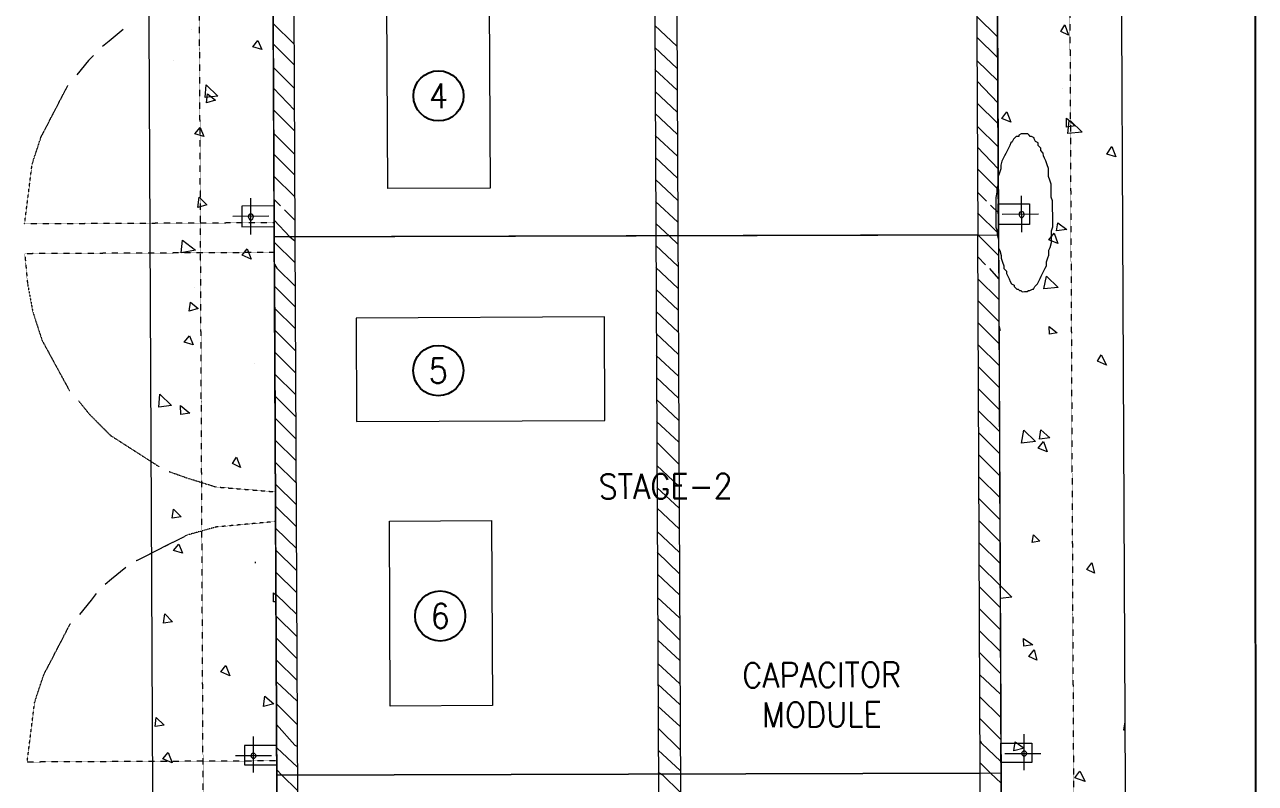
# Model space of a CAD drawing. Header units: metres. Extents: x 841183 to 1048542, y 259326 to 317714.
# Drawn here: x 1034633 to 1037607, y 266309 to 268142 of the extents above; entities that cross this region are included whole.
import ezdxf
from ezdxf.enums import TextEntityAlignment as Align

# ---------------------------------------------------------------- set-up
doc = ezdxf.new("R2010")
doc.units = ezdxf.units.M
doc.linetypes.add('PDF_IMPORT', pattern=[1, 0.8, -0.2])
doc.layers.add('PDF_Geometry', color=7, linetype='Continuous')
doc.layers.add('TIP - FENCE', color=2, linetype='Continuous')
doc.styles.add('romans', font='romans.shx', dxfattribs={"width": 0.85})
doc.linetypes.add('FENCELINE2', pattern='A,0.25,-0.1,[132,ltypeshp.shx,S=0.1,R=0,X=-0.1,Y=0],-0.1,1', length=1.45)

# ---------------------------------------------------------------- blocks, each defined once
blk = doc.blocks.new('CAP-2')
at = {"color": 252, "ltscale": 20}
for centre in [(5348.423457131954, 5764.291620473261), (5344.782272568671, 5100.618858590897), (5346.602864850312, 4507.80566623999)]:
    blk.add_circle(centre, 60.67079794721212, dxfattribs=at)
at = {"layer": 'PDF_Geometry', "color": 252, "lineweight": 18}
for points in [[(4649.985957132187, 1225.229120473028), (4649.985957132187, 7625.229120473319), (6999.985957132187, 7622.104120473261), (6999.985957132187, 1222.10412047297)], [(6699.985957132187, 7325.229120473261), (6699.985957132187, 1522.10412047297), (4949.985957132187, 1525.229120473028), (4949.985957132187, 7328.354120473319)], [(5471.860957132187, 5540.854120473261), (5224.985957131954, 5540.854120473261), (5224.985957131954, 5987.729120473261), (5471.860957132187, 5987.729120473261)], [(6871.860957132187, 5903.354120473203), (6853.110957131954, 5912.729120473203), (6862.485957132187, 5928.354120473203)], [(4921.860957132187, 5878.354120473261), (4899.985957131954, 5884.604120473203), (4912.485957131954, 5900.229120473261)], [(4784.360957131954, 5762.729120473203), (4787.485957132187, 5793.979120473261), (4815.610957131954, 5765.854120473203)], [(4809.360957131954, 5756.479120473261), (4787.485957132187, 5750.229120473203), (4790.610957131954, 5772.104120473261)], [(6731.235957131954, 5693.979120473203), (6709.360957132187, 5703.354120473145), (6721.860957132187, 5718.979120473145)], [(4781.235957131954, 5668.979120473261), (4759.360957132187, 5675.229120473261), (4771.860957132187, 5690.854120473203)], [(6887.485957131954, 5684.604120473145), (6865.610957132187, 5681.479120473145), (6865.610957132187, 5703.354120473145)], [(6762.485957132187, 5665.854120473203), (6759.360957132187, 5665.854120473203), (6756.235957132187, 5665.854120473203), (6749.985957132187, 5662.729120473145), (6749.985957132187, 5659.604120473145), (6743.735957132187, 5659.604120473145), (6740.610957132187, 5656.479120473203), (6737.485957131954, 5653.354120473203), (6734.360957132187, 5647.104120473145), (6731.235957131954, 5643.979120473145), (6728.110957132187, 5637.729120473203), (6724.985957131954, 5631.479120473203), (6721.860957132187, 5625.229120473145), (6718.735957132187, 5618.979120473145), (6715.610957132187, 5612.729120473203), (6712.485957132187, 5606.479120473203), (6709.360957132187, 5600.229120473145), (6706.235957132187, 5590.854120473203), (6706.235957132187, 5581.479120473145), (6703.110957132187, 5572.104120473203), (6699.985957132187, 5562.729120473145), (6699.985957132187, 5553.354120473203), (6699.985957132187, 5543.979120473145), (6696.860957132187, 5534.604120473203), (6696.860957132187, 5525.229120473145), (6693.735957132187, 5512.729120473145), (6693.735957132187, 5503.354120473145), (6693.735957132187, 5493.979120473203), (6693.735957132187, 5481.479120473145), (6693.735957132187, 5472.104120473203), (6693.735957132187, 5462.729120473145), (6693.735957132187, 5450.229120473145), (6693.735957132187, 5440.854120473145), (6696.860957132187, 5431.479120473203), (6696.860957132187, 5422.104120473145), (6699.985957132187, 5409.604120473145), (6699.985957132187, 5403.354120473145), (6699.985957132187, 5390.854120473145), (6703.110957132187, 5384.604120473145), (6706.235957132187, 5372.104120473203), (6706.235957132187, 5365.854120473145), (6709.360957132187, 5356.479120473203), (6712.485957132187, 5347.104120473145), (6712.485957132187, 5340.854120473145), (6718.735957132187, 5334.604120473145), (6718.735957132187, 5328.354120473145), (6721.860957132187, 5322.104120473145), (6724.985957131954, 5315.854120473203), (6728.110957132187, 5309.604120473203), (6731.235957131954, 5303.354120473145), (6737.485957131954, 5300.229120473145), (6737.485957131954, 5297.104120473203), (6743.735957132187, 5290.854120473145), (6746.860957132187, 5290.854120473145), (6749.985957132187, 5287.729120473145), (6753.110957132187, 5287.729120473145), (6756.235957132187, 5284.604120473145), (6762.485957132187, 5284.604120473145), (6765.610957131954, 5284.604120473145), (6768.735957132187, 5284.604120473145), (6771.860957131954, 5287.729120473145), (6774.985957132187, 5287.729120473145), (6781.235957132187, 5290.854120473145), (6784.360957132187, 5290.854120473145), (6787.485957132187, 5297.104120473203), (6790.610957132187, 5300.229120473145), (6793.735957132187, 5303.354120473145), (6796.860957132187, 5309.604120473203), (6799.985957132187, 5315.854120473203), (6803.110957132187, 5322.104120473145), (6806.235957131954, 5328.354120473145), (6809.360957132187, 5334.604120473145), (6812.485957131954, 5340.854120473145), (6815.610957132187, 5347.104120473145), (6815.610957132187, 5356.479120473203), (6818.735957132187, 5365.854120473145), (6821.860957132187, 5372.104120473203), (6821.860957132187, 5384.604120473145), (6824.985957132187, 5390.854120473145), (6828.110957132187, 5403.354120473145), (6828.110957132187, 5409.604120473145), (6828.110957132187, 5422.104120473145), (6828.110957132187, 5431.479120473203), (6831.235957132187, 5440.854120473145), (6831.235957132187, 5450.229120473145), (6831.235957132187, 5462.729120473145), (6831.235957132187, 5472.104120473203), (6831.235957132187, 5481.479120473145), (6831.235957132187, 5493.979120473203), (6831.235957132187, 5503.354120473145), (6828.110957132187, 5512.729120473145), (6828.110957132187, 5525.229120473145), (6828.110957132187, 5534.604120473203), (6828.110957132187, 5543.979120473145), (6824.985957132187, 5553.354120473203), (6821.860957132187, 5562.729120473145), (6821.860957132187, 5572.104120473203), (6821.860957132187, 5581.479120473145), (6818.735957132187, 5590.854120473203), (6815.610957132187, 5600.229120473145), (6812.485957131954, 5606.479120473203), (6809.360957132187, 5612.729120473203), (6809.360957132187, 5618.979120473145), (6803.110957132187, 5625.229120473145), (6803.110957132187, 5631.479120473203), (6796.860957132187, 5637.729120473203), (6796.860957132187, 5643.979120473145), (6790.610957132187, 5647.104120473145), (6787.485957132187, 5653.354120473203), (6787.485957132187, 5656.479120473203), (6781.235957132187, 5659.604120473145), (6778.110957132187, 5659.604120473145), (6774.985957132187, 5662.729120473145), (6771.860957131954, 5665.854120473203), (6768.735957132187, 5665.854120473203)], [(6984.360957132187, 5609.604120473203), (6962.485957132187, 5615.854120473203), (6974.985957131954, 5634.604120473203)], [(4787.485957132187, 5503.354120473203), (4765.610957132187, 5497.104120473261), (4768.735957131954, 5522.104120473203)], [(4871.860957131954, 5500.229120473261), (4871.860957131954, 5450.229120473203), (4949.985957132187, 5450.229120473203), (4949.985957132187, 5500.229120473261)], [(6774.985957132187, 5497.104120473203), (6774.985957132187, 5447.104120473145), (6699.985957132187, 5447.104120473145), (6699.985957132187, 5497.104120473203)], [(6865.610957132187, 5434.604120473203), (6840.610957132187, 5431.479120473203), (6843.735957132187, 5450.229120473145)], [(4724.985957132187, 5387.729120473203), (4728.110957131954, 5418.979120473261), (4759.360957132187, 5393.979120473203)], [(6843.735957132187, 5400.229120473145), (6821.860957132187, 5409.604120473145), (6834.360957132187, 5425.229120473145)], [(4893.735957131954, 5372.104120473261), (4871.860957131954, 5381.479120473261), (4884.360957131954, 5397.104120473203)], [(6809.360957132187, 5290.854120473145), (6815.610957132187, 5322.104120473145), (6843.735957132187, 5293.979120473203)], [(4765.610957132187, 5253.354120473261), (4743.735957131954, 5247.104120473203), (4746.860957132187, 5268.979120473203)], [(5746.860957131954, 4978.354120473203), (5746.860957131954, 5228.354120473203), (5146.860957132187, 5228.354120473203), (5146.860957132187, 4978.354120473203)], [(4753.110957132187, 5165.854120473203), (4731.235957132187, 5172.104120473203), (4743.735957131954, 5187.729120473203)], [(6840.610957132187, 5184.604120473145), (6821.860957132187, 5181.479120473145), (6821.860957132187, 5200.229120473145)], [(6959.360957132187, 5106.479120473145), (6937.485957132187, 5115.854120473203), (6946.860957132187, 5131.479120473203)], [(4668.735957131954, 5015.854120473203), (4671.860957132187, 5047.104120473203), (4699.985957131954, 5018.979120473261)], [(4743.735957131954, 5000.229120473261), (4721.860957131954, 4997.104120473203), (4721.860957131954, 5018.979120473261)], [(6753.110957132187, 4918.979120473086), (6759.360957132187, 4950.229120473145), (6787.485957132187, 4922.104120473086)], [(6821.860957132187, 4931.479120473145), (6796.860957132187, 4928.354120473145), (6799.985957132187, 4950.229120473145)], [(6815.610957132187, 4897.104120473203), (6793.735957132187, 4906.479120473145), (6806.235957131954, 4922.104120473086)], [(4865.610957131954, 4868.979120473203), (4846.860957132187, 4878.354120473203), (4856.235957131954, 4893.979120473203)], [(4721.860957131954, 4750.229120473203), (4699.985957131954, 4747.104120473145), (4703.110957131954, 4768.979120473203)], [(5471.860957132187, 4290.854120473203), (5224.985957131954, 4290.854120473203), (5224.985957131954, 4737.729120473203), (5471.860957132187, 4737.729120473203)], [(4724.985957132187, 4662.729120473145), (4703.110957131954, 4668.979120473203), (4715.610957131954, 4684.604120473145)], [(6796.860957132187, 4681.479120473086), (6778.110957132187, 4678.354120473145), (6781.235957132187, 4697.104120473145)], [(6928.110957131954, 4603.354120473086), (6909.360957132187, 4612.729120473145), (6921.860957132187, 4628.354120473145)], [(4699.985957131954, 4497.104120473203), (4678.110957132187, 4493.979120473203), (4681.235957131954, 4515.854120473203)], [(6778.110957132187, 4431.479120473145), (6756.235957132187, 4428.354120473145), (6756.235957132187, 4447.104120473086)], [(6787.485957132187, 4393.979120473145), (6768.735957132187, 4403.354120473086), (6781.235957132187, 4418.979120473086)], [(4837.485957131954, 4365.854120473145), (4815.610957131954, 4375.229120473203), (4828.110957132187, 4390.854120473145)], [(4943.735957132187, 4297.104120473203), (4918.735957131954, 4290.854120473203), (4921.860957132187, 4315.854120473203)], [(4678.110957132187, 4247.104120473145), (4656.235957131954, 4243.979120473145), (4659.360957131954, 4265.854120473145)], [(4871.860957131954, 4197.104120473203), (4871.860957131954, 4150.229120473145), (4949.985957132187, 4150.229120473145), (4949.985957132187, 4197.104120473203)], [(6774.985957132187, 4193.979120473145), (6774.985957132187, 4147.104120473086), (6699.985957132187, 4147.104120473086), (6699.985957132187, 4193.979120473145)], [(6756.235957132187, 4181.479120473086), (6731.235957131954, 4175.229120473145), (6734.360957132187, 4197.104120473145)], [(4696.860957131954, 4156.479120473203), (4674.985957131954, 4165.854120473145), (4687.485957131954, 4181.479120473203)], [(6903.110957132187, 4100.229120473086), (6878.110957132187, 4109.604120473145), (6890.610957132187, 4125.229120473086)]]:
    blk.add_lwpolyline(points, close=True, dxfattribs=at)
at = {"layer": 'PDF_Geometry', "color": 252, "linetype": 'PDF_IMPORT', "lineweight": 18, "ltscale": 0.03500000000000014}
blk.add_lwpolyline([(4771.860957132187, 1322.104120473028), (4771.860957132187, 7525.229120473319), (6874.985957132187, 7522.104120473261), (6874.985957132187, 1318.97912047297)], close=True, dxfattribs=at)
at = {"layer": 'PDF_Geometry', "color": 252, "lineweight": 18}
for points in [[(6699.985957132187, 5422.104120473145), (6699.985957132187, 7322.104120473203), (4949.985957132187, 7325.229120473261), (4949.985957132187, 5425.229120473203), (4949.985957132187, 3925.229120473145), (4949.985957132187, 1525.229120473028)], [(4999.985957131954, 7325.229120473261), (4999.985957131954, 6725.229120473261), (4999.985957131954, 5425.229120473203), (4999.985957131954, 1525.229120473028)], [(5871.860957132187, 7322.104120473203), (5871.860957132187, 1522.10412047297)], [(5924.985957131954, 7322.104120473203), (5924.985957131954, 1522.10412047297)], [(6649.985957131954, 7322.104120473203), (6649.985957131954, 6722.104120473203), (6649.985957131954, 5422.104120473145)], [(6649.985957131954, 5950.229120473203), (6699.985957132187, 5900.229120473145)], [(4587.485957131954, 5928.354120473261), (4553.110957131954, 5900.229120473261), (4537.485957131954, 5887.729120473203)], [(4753.110957132187, 5928.354120473261), (4753.110957132187, 5928.354120473261)], [(4949.985957132187, 5940.854120473261), (4999.985957131954, 5890.854120473261)], [(5871.860957132187, 5931.479120473203), (5924.985957131954, 5881.479120473145)], [(4949.985957132187, 5890.854120473261), (4999.985957131954, 5840.854120473261)], [(6649.985957131954, 5900.229120473145), (6699.985957132187, 5850.229120473203)], [(4515.610957132187, 5865.854120473203), (4503.110957131954, 5853.354120473261), (4474.985957132187, 5818.979120473261)], [(5871.860957132187, 5878.354120473203), (5924.985957131954, 5828.354120473203)], [(4709.360957131954, 5853.354120473261), (4709.360957131954, 5853.354120473261)], [(4949.985957132187, 5834.604120473261), (4999.985957131954, 5784.604120473203)], [(6649.985957131954, 5843.979120473203), (6699.985957132187, 5793.979120473203)], [(5871.860957132187, 5825.229120473145), (5924.985957131954, 5775.229120473203)], [(4949.985957132187, 5784.604120473203), (4999.985957131954, 5731.479120473261)], [(5871.860957132187, 5772.104120473203), (5924.985957131954, 5722.104120473145)], [(6649.985957131954, 5793.979120473203), (6699.985957132187, 5740.854120473145)], [(6856.235957132187, 5775.229120473203), (6856.235957132187, 5775.229120473203)], [(6649.985957131954, 5740.854120473145), (6699.985957132187, 5690.854120473203)], [(4949.985957132187, 5731.479120473261), (4999.985957131954, 5681.479120473261)], [(5871.860957132187, 5718.979120473145), (5924.985957131954, 5668.979120473203)], [(6649.985957131954, 5684.604120473145), (6699.985957132187, 5634.604120473203)], [(6874.985957132187, 5697.104120473203), (6903.110957132187, 5668.979120473203), (6868.735957132187, 5665.854120473203), (6871.860957132187, 5697.104120473203)], [(4949.985957132187, 5675.229120473261), (4999.985957131954, 5625.229120473203)], [(5871.860957132187, 5665.854120473203), (5924.985957131954, 5615.854120473203)], [(4949.985957132187, 5625.229120473203), (4999.985957131954, 5575.229120473261)], [(6649.985957131954, 5634.604120473203), (6699.985957132187, 5581.479120473145)], [(5871.860957132187, 5612.729120473203), (5924.985957131954, 5562.729120473145)], [(4949.985957132187, 5572.104120473203), (4999.985957131954, 5522.104120473203)], [(6649.985957131954, 5581.479120473145), (6699.985957132187, 5531.479120473203)], [(5871.860957132187, 5559.604120473145), (5924.985957131954, 5509.604120473145)], [(4893.735957131954, 5431.479120473261), (4893.735957131954, 5518.979120473261)], [(4949.985957132187, 5515.854120473203), (4965.610957131954, 5500.229120473261)], [(5871.860957132187, 5506.479120473145), (5924.985957131954, 5456.479120473203)], [(6649.985957131954, 5525.229120473145), (6671.860957132187, 5503.354120473145)], [(6756.235957132187, 5428.354120473203), (6756.235957132187, 5515.854120473203)], [(4937.485957131954, 5475.229120473261), (4849.985957131954, 5475.229120473261)], [(4974.985957131954, 5490.854120473261), (4999.985957131954, 5465.854120473203)], [(6649.985957131954, 5475.229120473203), (6699.985957132187, 5425.229120473145)], [(6681.235957132187, 5493.979120473203), (6699.985957132187, 5475.229120473203)], [(4949.985957132187, 5465.854120473203), (4987.485957131954, 5425.229120473203), (4999.985957131954, 5415.854120473261)], [(5871.860957132187, 5453.354120473145), (5906.235957132187, 5422.104120473145), (5924.985957131954, 5403.354120473145)], [(6709.360957132187, 5472.104120473203), (6796.860957132187, 5472.104120473203)], [(4949.985957132187, 5425.229120473203), (6649.985957131954, 5422.104120473145), (4949.985957132187, 5425.229120473203), (6649.985957131954, 5422.104120473145), (4949.985957132187, 5425.229120473203), (6699.985957132187, 5422.104120473145), (6699.985957132187, 4122.104120473086)], [(4949.985957132187, 2825.229120473086), (6649.985957131954, 2822.104120473028), (6649.985957131954, 4122.104120473086), (6649.985957131954, 5422.104120473145), (6699.985957132187, 5372.104120473203)], [(4949.985957132187, 5412.729120473203), (4999.985957131954, 5362.729120473203)], [(5871.860957132187, 5400.229120473145), (5924.985957131954, 5350.229120473145)], [(4949.985957132187, 5359.604120473261), (4956.235957132187, 5350.229120473203), (4999.985957131954, 5306.479120473203)], [(4949.985957132187, 5356.479120473261), (4949.985957132187, 4753.354120473203)], [(6649.985957131954, 5368.979120473203), (6668.735957132187, 5350.229120473145)], [(5871.860957132187, 5347.104120473145), (5924.985957131954, 5297.104120473203)], [(6678.110957132187, 5340.854120473145), (6699.985957132187, 5315.854120473203)], [(4756.235957131954, 5303.354120473203), (4756.235957131954, 5303.354120473203)], [(4949.985957132187, 5247.104120473203), (4949.985957132187, 5318.979120473261)], [(4949.985957132187, 5306.479120473203), (4999.985957131954, 5256.479120473261)], [(5871.860957132187, 5293.979120473203), (5924.985957131954, 5243.979120473145)], [(6649.985957131954, 5315.854120473203), (6699.985957132187, 5265.854120473145)], [(4949.985957132187, 5253.354120473261), (4999.985957131954, 5203.354120473203)], [(5871.860957132187, 5240.854120473145), (5924.985957131954, 5190.854120473203)], [(6649.985957131954, 5262.729120473145), (6699.985957132187, 5212.729120473145)], [(6649.985957131954, 5209.604120473145), (6699.985957132187, 5159.604120473145)], [(4949.985957132187, 5200.229120473261), (4999.985957131954, 5150.229120473203)], [(5871.860957132187, 5187.729120473145), (5924.985957131954, 5137.729120473203)], [(6699.985957132187, 5203.354120473145), (6703.110957132187, 5190.854120473203), (6699.985957132187, 5193.979120473203)], [(4949.985957132187, 5147.104120473203), (4999.985957131954, 5097.104120473203)], [(6649.985957131954, 5156.479120473145), (6699.985957132187, 5106.479120473145)], [(4899.985957131954, 5118.979120473261), (4899.985957131954, 5118.979120473261)], [(5871.860957132187, 5134.604120473203), (5924.985957131954, 5084.604120473145)], [(4949.985957132187, 5093.979120473203), (4999.985957131954, 5043.979120473203)], [(6649.985957131954, 5103.354120473145), (6699.985957132187, 5053.354120473145)], [(5871.860957132187, 5081.479120473145), (5924.985957131954, 5031.479120473145)], [(4949.985957132187, 5040.854120473203), (4999.985957131954, 4990.854120473203)], [(5871.860957132187, 5028.354120473145), (5924.985957131954, 4978.354120473145)], [(6649.985957131954, 5050.229120473145), (6699.985957132187, 5000.229120473145)], [(6649.985957131954, 4997.104120473203), (6699.985957132187, 4947.104120473145)], [(4949.985957132187, 4987.729120473203), (4999.985957131954, 4937.729120473203)], [(5871.860957132187, 4975.229120473145), (5924.985957131954, 4925.229120473145)], [(6649.985957131954, 4943.979120473145), (6699.985957132187, 4893.979120473145)], [(4949.985957132187, 4934.604120473203), (4999.985957131954, 4884.604120473203)], [(5871.860957132187, 4925.229120473145), (5924.985957131954, 4872.104120473145)], [(4949.985957132187, 4881.479120473261), (4999.985957131954, 4831.479120473203)], [(6649.985957131954, 4890.854120473145), (6699.985957132187, 4840.854120473145)], [(4949.985957132187, 4697.104120473203), (4949.985957132187, 4865.854120473203)], [(5871.860957132187, 4868.979120473145), (5924.985957131954, 4818.979120473086)], [(4949.985957132187, 4828.354120473203), (4999.985957131954, 4778.354120473203)], [(6649.985957131954, 4837.729120473203), (6699.985957132187, 4787.729120473145)], [(5871.860957132187, 4815.854120473145), (5924.985957131954, 4765.854120473145)], [(4949.985957132187, 4775.229120473203), (4999.985957131954, 4725.229120473203)], [(5871.860957132187, 4765.854120473145), (5924.985957131954, 4715.854120473145)], [(6649.985957131954, 4784.604120473145), (6699.985957132187, 4734.604120473145)], [(6649.985957131954, 4731.479120473145), (6699.985957132187, 4681.479120473086)], [(4949.985957132187, 4722.104120473145), (4999.985957131954, 4672.104120473203)], [(5871.860957132187, 4709.604120473145), (5924.985957131954, 4659.604120473086)], [(6649.985957131954, 4678.354120473145), (6699.985957132187, 4628.354120473145)], [(4899.985957131954, 4640.854120473203), (4899.985957131954, 4637.729120473203)], [(4949.985957132187, 4668.979120473203), (4999.985957131954, 4618.979120473203)], [(5871.860957132187, 4659.604120473086), (5924.985957131954, 4606.479120473145)], [(4587.485957131954, 4628.354120473145), (4553.110957131954, 4600.229120473203), (4537.485957131954, 4587.729120473203)], [(4949.985957132187, 4615.854120473203), (4999.985957131954, 4565.854120473145)], [(6649.985957131954, 4625.229120473086), (6699.985957132187, 4575.229120473145)], [(5871.860957132187, 4606.479120473145), (5924.985957131954, 4556.479120473145)], [(4515.610957132187, 4565.854120473145), (4503.110957131954, 4550.229120473203), (4474.985957132187, 4515.854120473203)], [(4949.985957132187, 4543.979120473145), (4943.735957132187, 4543.979120473145), (4943.735957132187, 4565.854120473145), (4949.985957132187, 4559.604120473203)], [(4949.985957132187, 4562.729120473145), (4999.985957131954, 4512.729120473203)], [(6649.985957131954, 4572.104120473145), (6699.985957132187, 4522.104120473086)], [(6699.985957132187, 4568.979120473145), (6699.985957132187, 4575.229120473145), (6728.110957132187, 4547.104120473145), (6699.985957132187, 4543.979120473086)], [(5871.860957132187, 4550.229120473145), (5924.985957131954, 4500.229120473086)], [(4949.985957132187, 4509.604120473145), (4999.985957131954, 4459.604120473203)], [(5871.860957132187, 4500.229120473086), (5924.985957131954, 4447.104120473086)], [(6649.985957131954, 4518.979120473086), (6699.985957132187, 4468.979120473145)], [(6649.985957131954, 4465.854120473145), (6699.985957132187, 4415.854120473145)], [(4949.985957132187, 4456.479120473203), (4999.985957131954, 4406.479120473145)], [(5871.860957132187, 4447.104120473086), (5924.985957131954, 4397.104120473145)], [(4949.985957132187, 4403.354120473145), (4999.985957131954, 4353.354120473203)], [(6649.985957131954, 4412.729120473145), (6699.985957132187, 4362.729120473086)], [(5871.860957132187, 4390.854120473145), (5924.985957131954, 4340.854120473086)], [(4949.985957132187, 4350.229120473203), (4999.985957131954, 4303.354120473145)], [(6649.985957131954, 4359.604120473086), (6699.985957132187, 4312.729120473145)], [(5871.860957132187, 4340.854120473086), (5924.985957131954, 4290.854120473145)], [(4949.985957132187, 4297.104120473203), (4999.985957131954, 4247.104120473145)], [(5871.860957132187, 4287.729120473145), (5924.985957131954, 4237.729120473145)], [(6649.985957131954, 4306.479120473086), (6699.985957132187, 4256.479120473145)], [(6649.985957131954, 4253.354120473145), (6699.985957132187, 4203.354120473086)], [(4949.985957132187, 4247.104120473145), (4993.735957131954, 4197.104120473203), (4999.985957131954, 4193.979120473145)], [(5871.860957132187, 4234.604120473145), (5924.985957131954, 4181.479120473086)], [(6999.985957132187, 4243.979120473086), (6996.860957132187, 4225.229120473086), (6999.985957132187, 4225.229120473086)], [(6999.985957132187, 4243.979120473086), (6999.985957132187, 4243.979120473086)], [(4893.735957131954, 4131.479120473145), (4893.735957131954, 4218.979120473203)], [(6649.985957131954, 4200.229120473086), (6653.110957132187, 4193.979120473145), (6699.985957132187, 4150.229120473086)], [(6756.235957132187, 4128.354120473086), (6756.235957132187, 4215.854120473145)], [(4937.485957131954, 4172.104120473203), (4849.985957131954, 4172.104120473203)], [(4949.985957132187, 4190.854120473145), (4999.985957131954, 4143.979120473145)], [(5871.860957132187, 4181.479120473086), (5924.985957131954, 4131.479120473086)], [(6709.360957132187, 4168.979120473145), (6796.860957132187, 4168.979120473145)], [(4949.985957132187, 4137.729120473145), (4962.485957132187, 4125.229120473145), (4999.985957131954, 4087.729120473145)], [(6649.985957131954, 4147.104120473086), (6674.985957132187, 4122.104120473086), (6699.985957132187, 4097.104120473145)], [(4949.985957132187, 4125.229120473145), (6649.985957131954, 4122.104120473086), (4949.985957132187, 4125.229120473145), (6649.985957131954, 4122.104120473086), (4949.985957132187, 4125.229120473145), (6699.985957132187, 4122.104120473086), (6699.985957132187, 2822.104120473028), (6699.985957132187, 1522.10412047297)], [(5871.860957132187, 4128.354120473086), (5881.235957132187, 4122.104120473086), (5924.985957131954, 4078.354120473145)]]:
    blk.add_lwpolyline(points, dxfattribs=at)
at = {"layer": 'PDF_Geometry', "color": 252, "linetype": 'PDF_IMPORT', "lineweight": 18, "ltscale": 0.03500000000000014}
for points in [[(4949.985957132187, 5459.604120473261), (4346.860957131954, 5459.604120473261), (4365.610957132187, 5603.354120473203), (4387.485957131954, 5668.979120473261), (4453.110957131954, 5793.979120473261)], [(4949.985957132187, 5387.729120473203), (4346.860957131954, 5387.729120473203), (4353.110957132187, 5315.854120473261), (4365.610957132187, 5247.104120473203), (4387.485957131954, 5178.354120473261), (4453.110957131954, 5056.479120473203)], [(4949.985957132187, 4159.604120473203), (4346.860957131954, 4159.604120473203), (4365.610957132187, 4303.354120473145), (4387.485957131954, 4368.979120473145), (4453.110957131954, 4493.979120473203)]]:
    blk.add_lwpolyline(points, dxfattribs=at)
at = {"layer": 'PDF_Geometry', "color": 252, "linetype": 'PDF_IMPORT', "lineweight": 18, "ltscale": 0.03431876713662353}
blk.add_lwpolyline([(4474.985957132187, 5031.479120473203), (4503.110957131954, 4997.104120473203), (4553.110957131954, 4947.104120473203), (4668.735957131954, 4872.104120473203)], dxfattribs=at)
at = {"layer": 'PDF_Geometry', "color": 252, "linetype": 'PDF_IMPORT', "lineweight": 18, "ltscale": 0.04003470716488106}
blk.add_lwpolyline([(4693.735957131954, 4859.604120473203), (4737.485957131954, 4843.979120473203), (4806.235957132187, 4822.104120473203), (4949.985957132187, 4809.604120473203)], dxfattribs=at)
at = {"layer": 'PDF_Geometry', "color": 252, "linetype": 'PDF_IMPORT', "lineweight": 18, "ltscale": 0.04003470716488109}
blk.add_lwpolyline([(4949.985957132187, 4737.729120473203), (4806.235957132187, 4725.229120473203), (4737.485957131954, 4706.479120473203), (4612.485957131954, 4643.979120473145)], dxfattribs=at)
at = {"layer": 'PDF_Geometry', "color": 252, "lineweight": 18}
for points in [[(4893.735957131954, 5481.479120473261), (4890.610957131954, 5481.479120473261), (4887.485957132187, 5478.354120473261), (4887.485957132187, 5475.229120473261)], [(4893.735957131954, 5481.479120473261), (4890.610957131954, 5481.479120473261), (4887.485957132187, 5478.354120473261), (4887.485957132187, 5475.229120473261)], [(4887.485957132187, 5475.229120473261), (4887.485957132187, 5472.104120473203), (4890.610957131954, 5465.854120473203), (4893.735957131954, 5465.854120473203)], [(4887.485957132187, 5475.229120473261), (4887.485957132187, 5472.104120473203), (4890.610957131954, 5465.854120473203), (4893.735957131954, 5465.854120473203)], [(4899.985957131954, 5475.229120473261), (4899.985957131954, 5478.354120473261), (4896.860957131954, 5481.479120473261), (4893.735957131954, 5481.479120473261)], [(4899.985957131954, 5475.229120473261), (4899.985957131954, 5478.354120473261), (4896.860957131954, 5481.479120473261), (4893.735957131954, 5481.479120473261)], [(4893.735957131954, 5465.854120473203), (4896.860957131954, 5465.854120473203), (4899.985957131954, 5472.104120473203), (4899.985957131954, 5475.229120473261)], [(4893.735957131954, 5465.854120473203), (4896.860957131954, 5465.854120473203), (4899.985957131954, 5472.104120473203), (4899.985957131954, 5475.229120473261)], [(6756.235957132187, 5478.354120473203), (6753.110957132187, 5478.354120473203), (6749.985957132187, 5475.229120473203), (6749.985957132187, 5472.104120473203)], [(6756.235957132187, 5478.354120473203), (6753.110957132187, 5478.354120473203), (6749.985957132187, 5475.229120473203), (6749.985957132187, 5472.104120473203)], [(6762.485957132187, 5472.104120473203), (6762.485957132187, 5475.229120473203), (6759.360957132187, 5478.354120473203), (6756.235957132187, 5478.354120473203)], [(6762.485957132187, 5472.104120473203), (6762.485957132187, 5475.229120473203), (6759.360957132187, 5478.354120473203), (6756.235957132187, 5478.354120473203)], [(6749.985957132187, 5472.104120473203), (6749.985957132187, 5468.979120473145), (6753.110957132187, 5462.729120473145), (6756.235957132187, 5462.729120473145)], [(6749.985957132187, 5472.104120473203), (6749.985957132187, 5468.979120473145), (6753.110957132187, 5462.729120473145), (6756.235957132187, 5462.729120473145)], [(6756.235957132187, 5462.729120473145), (6759.360957132187, 5462.729120473145), (6762.485957132187, 5468.979120473145), (6762.485957132187, 5472.104120473203)], [(6756.235957132187, 5462.729120473145), (6759.360957132187, 5462.729120473145), (6762.485957132187, 5468.979120473145), (6762.485957132187, 5472.104120473203)], [(4893.735957131954, 4178.354120473203), (4890.610957131954, 4178.354120473203), (4887.485957132187, 4175.229120473203), (4887.485957132187, 4172.104120473203)], [(4893.735957131954, 4178.354120473203), (4890.610957131954, 4178.354120473203), (4887.485957132187, 4175.229120473203), (4887.485957132187, 4172.104120473203)], [(4887.485957132187, 4172.104120473203), (4887.485957132187, 4168.979120473145), (4890.610957131954, 4165.854120473145), (4893.735957131954, 4165.854120473145)], [(4887.485957132187, 4172.104120473203), (4887.485957132187, 4168.979120473145), (4890.610957131954, 4165.854120473145), (4893.735957131954, 4165.854120473145)], [(4899.985957131954, 4172.104120473203), (4899.985957131954, 4175.229120473203), (4896.860957131954, 4178.354120473203), (4893.735957131954, 4178.354120473203)], [(4899.985957131954, 4172.104120473203), (4899.985957131954, 4175.229120473203), (4896.860957131954, 4178.354120473203), (4893.735957131954, 4178.354120473203)], [(4893.735957131954, 4165.854120473145), (4896.860957131954, 4165.854120473145), (4899.985957131954, 4168.979120473145), (4899.985957131954, 4172.104120473203)], [(4893.735957131954, 4165.854120473145), (4896.860957131954, 4165.854120473145), (4899.985957131954, 4168.979120473145), (4899.985957131954, 4172.104120473203)], [(6756.235957132187, 4175.229120473145), (6753.110957132187, 4175.229120473145), (6749.985957132187, 4172.104120473145), (6749.985957132187, 4168.979120473145)], [(6756.235957132187, 4175.229120473145), (6753.110957132187, 4175.229120473145), (6749.985957132187, 4172.104120473145), (6749.985957132187, 4168.979120473145)], [(6749.985957132187, 4168.979120473145), (6749.985957132187, 4165.854120473086), (6753.110957132187, 4162.729120473086), (6756.235957132187, 4162.729120473086)], [(6749.985957132187, 4168.979120473145), (6749.985957132187, 4165.854120473086), (6753.110957132187, 4162.729120473086), (6756.235957132187, 4162.729120473086)], [(6762.485957132187, 4168.979120473145), (6762.485957132187, 4172.104120473145), (6759.360957132187, 4175.229120473145), (6756.235957132187, 4175.229120473145)], [(6762.485957132187, 4168.979120473145), (6762.485957132187, 4172.104120473145), (6759.360957132187, 4175.229120473145), (6756.235957132187, 4175.229120473145)], [(6756.235957132187, 4162.729120473086), (6759.360957132187, 4162.729120473086), (6762.485957132187, 4165.854120473086), (6762.485957132187, 4168.979120473145)], [(6756.235957132187, 4162.729120473086), (6759.360957132187, 4162.729120473086), (6762.485957132187, 4165.854120473086), (6762.485957132187, 4168.979120473145)]]:
    blk.add_open_spline(points, degree=3, dxfattribs=at)
at = {"color": 252, "style": 'romans', "width": 0.9}
for s, p in [('4', (5348.423457131954, 5764.291620473261)), ('5', (5344.78227256867, 5100.618858590897)), ('STAGE-2', (5892.813429878792, 4818.531395503436)), ('6', (5346.602864850312, 4507.80566623999)), ('CAPACITOR', (6267.83544208901, 4360.967608024774)), ('MODULE', (6267.835442089244, 4265.299146265897))]:
    blk.add_text(s, height=60, dxfattribs=at).set_placement(p, align=Align.MIDDLE_CENTER)
blk = doc.blocks.new('A$C10b3fa2f')
at = {"layer": 'TIP - FENCE', "color": 252, "linetype": 'FENCELINE2', "ltscale": 500, "elevation": 74.00707270587861}
blk.add_lwpolyline([(-494.3672893285984, -40650.13170205744), (-493.6958192788297, -49424.98724431382)], dxfattribs=at)
at = {"color": 252, "rotation": 0.2708288734773354}
blk.add_blockref('CAP-2', (-7788.84676092572, -49503.66636658314, 74.00706046285767), dxfattribs=at)

msp = doc.modelspace()

# ---------------------------------------------------------------- block references
at = {"color": 2}
msp.add_blockref('A$C10b3fa2f', (1038100.448888351, 311684.0124193796, -215.9917189788666), dxfattribs=at)

doc.saveas('drawing.dxf')
